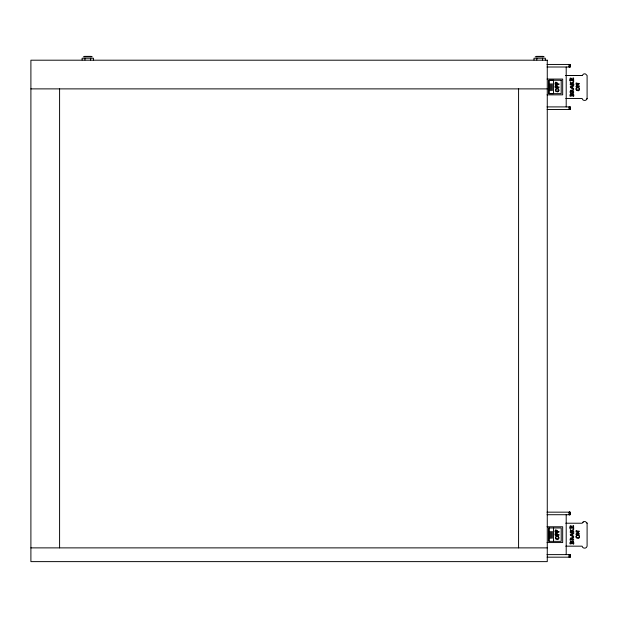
<?xml version="1.0" encoding="UTF-8"?>
<svg xmlns="http://www.w3.org/2000/svg" width="618" height="618" viewBox="0 0 618 618"><rect width="100%" height="100%" fill="white"/><g stroke="black" fill="none" stroke-linecap="round" stroke-linejoin="round"><path stroke-width="0.93" d="M565.787 98.455L582.102 98.463C582.55 101.143 586.644 101.151 587.092 98.463L587.1 75.52L585.601 74.036A2.557 2.557 0 0 0 583.601 74.036L582.102 75.52L565.81 75.512L582.102 75.52M565.81 523.222L582.102 523.23L583.601 521.746A2.557 2.557 0 0 1 585.609 521.746L587.1 523.23L587.092 546.173C586.636 548.861 582.55 548.861 582.102 546.173L565.787 546.165M576.215 84.179L578.633 83.778L576.123 86.049L576.215 87.053A0.85 0.85 0 0 1 576.563 86.327C580.263 87.532 580.588 84.944 576.826 86.087L579.522 83.538L576.215 83.144M576.215 531.889L578.633 531.495L576.123 533.759L576.215 534.763A0.85 0.85 0 0 1 576.563 534.037C580.263 535.25 580.588 532.662 576.826 533.798L579.522 531.248L576.215 530.854M573.481 89.108L571.944 90.815C570.87 87.648 568.962 93.99 570.823 92.267C572.901 91.742 574.307 93.627 573.481 91.356C572.361 92.746 570.777 90.699 573.574 90.097C573.589 87.424 574.006 88.621 572.453 88.026L572.453 86.597C578.046 84.427 564.304 85.941 573.574 89.108M573.481 536.818L571.944 538.525C570.87 535.358 568.962 541.7 570.823 539.977C572.901 539.452 574.307 541.337 573.481 539.066C572.361 540.456 570.777 538.409 573.574 537.807C573.604 535.203 573.983 536.254 572.453 535.744L572.453 534.307C578.046 532.137 564.304 533.651 573.574 536.818M586.876 99.042L587.092 98.463M571.905 83.963C574.416 82.31 573.543 81.483 573.574 78.092C571.889 76.694 575.064 81.136 571.913 79.892C572.654 77.822 570.955 77.822 571.735 79.892L570.414 79.892L570.962 78.053L570.229 78.092C568.004 83.948 572.392 78.053 573.481 80.95M571.905 531.673C574.416 530.02 573.543 529.193 573.574 525.802C571.889 524.404 575.064 528.846 571.913 527.602C572.654 525.532 570.955 525.539 571.735 527.602L570.414 527.602L570.962 525.764L570.229 525.802C568.104 531.395 572.33 526.026 573.574 528.66M582.728 522.334L583.137 521.994M84.357 56.377L91.248 56.377M536.239 56.377L543.129 56.377M83.36 56.794L92.244 56.794M535.242 56.794L544.126 56.794M547.015 64.45L570.113 64.45L570.105 67.007L547.061 67.007M547.046 79.065L562.674 79.065L562.674 94.848L547.046 94.848M573.574 80.95L571.72 83.438C569.703 80.317 569.757 82.789 571.843 83.963M576.123 83.013L576.215 84.303M30.9 88.884L547.27 88.884M547.015 106.906L570.113 106.906L570.113 109.463L547.115 109.463M547.015 512.16L570.113 512.16L570.082 514.717L547.061 514.717M547.046 526.775L562.674 526.775L562.674 542.558L547.046 542.558M548.946 527.973L561.198 527.973L561.198 541.36L548.946 541.36L548.946 527.973L548.946 541.36M573.574 528.73L571.72 531.148C569.703 528.027 569.757 530.499 571.843 531.673M576.123 530.723L576.215 532.021M30.9 547.88L547.27 547.88M547.015 554.616L570.113 554.616L570.113 557.181L547.115 557.181M586.822 522.751L587.1 523.23M570.005 64.45L570.005 67.007M570.005 106.906L570.005 109.463M570.005 512.16L570.005 514.717M570.005 554.616L570.005 557.181M569.912 64.45L569.912 67.007M569.912 106.906L569.912 109.463M569.912 512.16L569.912 514.717M569.912 554.616L569.912 557.181M569.796 64.45L569.796 67.007M569.796 106.906L569.796 109.463M569.796 512.16L569.796 514.717M569.796 554.616L569.796 557.181M569.649 64.45L569.649 67.007M569.649 106.906L569.649 109.463M569.649 512.16L569.649 514.717M569.649 554.616L569.649 557.181M569.487 64.45L569.487 67.007M569.487 106.906L569.487 109.463M569.487 512.16L569.487 514.717M569.487 554.616L569.487 557.181M569.309 64.45L569.309 67.007M569.309 106.906L569.309 109.463M569.309 512.16L569.309 514.717M569.309 554.616L569.309 557.181M569.124 64.45L569.124 67.007M569.124 106.906L569.124 109.463M569.124 512.16L569.124 514.717M569.124 554.616L569.124 557.181M566.204 67.007L566.204 106.906M566.204 514.717L566.204 554.616M553.527 527.973L553.527 541.36M552.322 83.747L552.322 90.522M552.322 531.465L552.322 538.232M551.271 83.747L551.271 90.645M551.271 531.465L551.271 538.355M550.213 83.747L550.213 90.73M550.213 531.465L550.213 538.44M545.377 60.008L545.377 58.231L533.991 58.231L533.991 60.008M542.527 58.231L542.527 60.008M536.833 58.231L536.833 60.008M518.579 88.884L518.579 547.88M93.496 60.008L93.496 58.231L82.109 58.231L82.109 60.008M90.645 58.231L90.645 60.008M84.952 58.231L84.952 60.008M59.591 88.884L59.591 547.88M571.859 91.649L570.46 91.742L570.53 90.854L571.411 90.583L571.859 91.649M571.859 539.36L570.46 539.452L570.53 538.564L571.411 538.301L571.859 539.36M571.766 94.956C569.047 97.698 570.955 91.51 571.766 94.956M571.766 542.674C569.047 545.408 570.955 539.22 571.766 542.674M570.244 94.531C568.591 98.362 572.662 94.322 573.481 96.539C574.601 95.597 572.824 91.564 571.866 94.044L570.847 93.426L570.244 94.531M570.244 542.241C568.591 546.08 572.662 542.032 573.481 544.249C574.601 543.315 572.824 539.275 571.866 541.754L570.847 541.136L570.244 542.241M555.69 82.874L555.675 83.924L556.972 83.924C556.169 82.186 558.015 82.171 557.173 83.924C563.631 83.191 552.531 87.547 555.497 82.248L556.223 82.217L555.69 82.874M555.69 85.941L555.675 86.999L556.972 86.999C556.2 85.261 557.954 85.238 557.173 86.999C563.631 86.265 552.531 90.614 555.497 85.315L556.223 85.284L555.69 85.941M555.69 530.584L555.675 531.642L556.972 531.642C556.2 529.904 557.954 529.881 557.173 531.642C563.631 530.908 552.531 535.258 555.497 529.958L556.223 529.927L555.69 530.584M555.69 533.651L555.675 534.709L556.972 534.709C556.2 532.971 557.954 532.948 557.173 534.709C563.631 533.975 552.531 538.324 555.497 533.025L556.223 532.994L555.69 533.651M573.396 94.848L573.334 95.473C570.159 96.532 573.149 92.012 573.396 94.848M573.396 542.558L573.334 543.191C570.159 544.242 573.149 539.723 573.396 542.558M555.621 89.896L555.621 90.375A0.966 0.966 0 0 0 555.93 90.931L558.363 90.916A0.95 0.95 0 0 0 558.672 90.367C558.989 88.668 555.976 88.42 555.621 89.896M558.865 90.135L558.834 90.498A1.738 1.738 0 0 1 558.124 91.626A1.584 1.584 0 0 1 557.498 91.881L555.852 91.325A1.808 1.808 0 0 1 555.451 90.437C554.871 87.98 559.004 87.617 558.865 90.135M576.246 88.783L576.246 89.27A0.981 0.981 0 0 0 576.555 89.826L579.035 89.819A0.966 0.966 0 0 0 579.344 89.262C579.669 87.532 576.609 87.285 576.246 88.783M579.545 89.023L579.514 89.394A1.761 1.761 0 0 1 578.788 90.537A1.607 1.607 0 0 1 578.154 90.8L576.478 90.228A1.839 1.839 0 0 1 576.069 89.332C575.489 86.837 579.684 86.466 579.545 89.023M555.621 537.606L555.621 538.085A0.966 0.966 0 0 0 555.93 538.641L558.363 538.626A0.95 0.95 0 0 0 558.672 538.077C558.989 536.378 555.976 536.13 555.621 537.606M558.865 537.845L558.834 538.208A1.738 1.738 0 0 1 558.124 539.336A1.584 1.584 0 0 1 557.498 539.591L555.852 539.035A1.808 1.808 0 0 1 555.451 538.147C554.871 535.69 559.004 535.327 558.865 537.845M576.246 536.494L576.246 536.98A0.981 0.981 0 0 0 576.555 537.544L579.035 537.529A0.966 0.966 0 0 0 579.344 536.972C579.669 535.242 576.609 534.995 576.246 536.494M579.545 536.733L579.514 537.104A1.761 1.761 0 0 1 578.788 538.247A1.607 1.607 0 0 1 578.154 538.51L576.478 537.938A1.839 1.839 0 0 1 576.069 537.042C575.489 534.547 579.684 534.176 579.545 536.733M570.337 84.759C568.792 81.553 579.205 85.106 570.337 84.759M570.337 532.469C568.792 529.263 579.205 532.816 570.337 532.469M572.268 86.667L570.916 87.3L572.268 87.941L572.268 86.667M572.268 534.385L570.916 535.01L572.268 535.659L572.268 534.385M547.27 60.201L30.9 60.201L30.9 561.623L547.27 561.623L547.27 60.201M553.527 80.263L548.946 80.263L548.946 93.65L553.527 93.65L553.527 80.263M561.198 80.263L548.946 80.263L548.946 93.65L561.198 93.65L561.198 80.263"/></g></svg>
